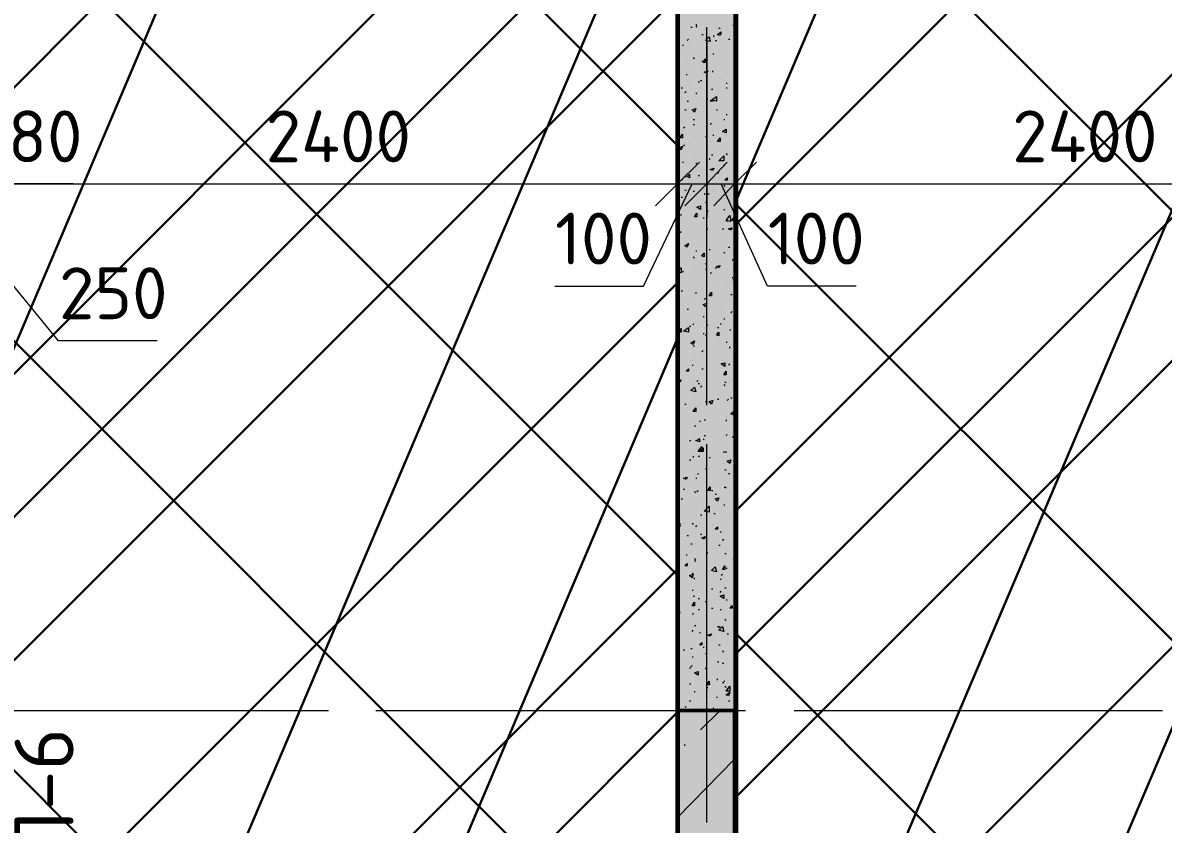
# Model space of a CAD drawing. Header units: millimetres. Extents: x -84737 to 172119, y -43083 to 59399.
# Drawn here: x 109623 to 113594, y 38248 to 41038 of the extents above; entities that cross this region are included whole.
import ezdxf

# ---------------------------------------------------------------- set-up
doc = ezdxf.new("R2010")
doc.units = ezdxf.units.MM
for name, color, linetype, lineweight in [('11) Плинтус ПЛ-2', 70, 'Continuous', 30), ('12) Наливной пол', 150, 'Continuous', 30), ('15) Штукатурка стен СТ-1.1', 161, 'Continuous', 60), ('16) Краска СТ-1.1 стена', 5, 'Continuous', 60), ('18) Краска ПТ-1 потолок', 31, 'Continuous', 30), ('20) Шпакл. баз. фин Стена', 40, 'Continuous', 60), ('22) Шпакл. баз. фин. Потолок', 102, 'Continuous', 30), ('8) Линолеум Л-1.1', 130, 'Continuous', 30)]:
    doc.layers.add(name, color=color, linetype=linetype, lineweight=lineweight)
doc.layers.add('PDF _Геометрия', color=7, linetype='Continuous')
doc.layers.add('PDF _Текст', color=7, linetype='Continuous')
doc.layers.add('PDF _Сплошная заливка', color=7, linetype='Continuous', true_color=0xffffff)
doc.styles.add('PDF ISOCPEUR', font='isocpeur.ttf')

msp = doc.modelspace()

# ---------------------------------------------------------------- hatches: boundary and pattern name
at = {"layer": '12) Наливной пол'}
h = msp.add_hatch(dxfattribs=at)
h.set_pattern_fill('ANSI31', color=256, scale=222)
h.paths.add_polyline_path([(114514.8, 42635.7), (112106.2, 42635.7), (112106.2, 33344.1), (114514.8, 33344.1)])
h.paths.add_polyline_path([(124026.4, 38444.9), (124026.4, 33348.3), (114586.7, 33348.3), (114586.7, 39884.2), (116707.5, 39884.2), (116707.5, 38444.9)])
h.paths.add_polyline_path([(129605.6, 33344.1), (124106.9, 33344.1), (124106.9, 43647.4), (129605.6, 43647.4)])
h.paths.add_polyline_path([(109494.4, 42635.7), (111903, 42635.7), (111903, 33344.1), (109494.4, 33344.1)])
h.paths.add_polyline_path([(99982.7, 38444.9), (99982.7, 33348.3), (109422.4, 33348.3), (109422.4, 39884.2), (107301.6, 39884.2), (107301.6, 38444.9)])
h.paths.add_polyline_path([(94403.5, 33344.1), (99902.3, 33344.1), (99902.3, 43647.4), (94403.5, 43647.4)])
at = {"layer": '18) Краска ПТ-1 потолок'}
h = msp.add_hatch(dxfattribs=at)
h.set_pattern_fill('ANSI32', color=256, scale=222, angle=22)
h.paths.add_polyline_path([(114514.8, 42635.7), (112106.2, 42635.7), (112106.2, 33344.1), (114514.8, 33344.1)])
h.paths.add_polyline_path([(124026.4, 38444.9), (124026.4, 33348.3), (114586.7, 33348.3), (114586.7, 39884.2), (116707.5, 39884.2), (116707.5, 38444.9)])
h.paths.add_polyline_path([(129605.6, 33344.1), (124106.9, 33344.1), (124106.9, 43647.4), (129605.6, 43647.4)])
h.paths.add_polyline_path([(109494.4, 42635.7), (111903, 42635.7), (111903, 33344.1), (109494.4, 33344.1)])
h.paths.add_polyline_path([(99982.7, 38444.9), (99982.7, 33348.3), (109422.4, 33348.3), (109422.4, 39884.2), (107301.6, 39884.2), (107301.6, 38444.9)])
h.paths.add_polyline_path([(94403.5, 33344.1), (99902.3, 33344.1), (99902.3, 43647.4), (94403.5, 43647.4)])
h = msp.add_hatch(dxfattribs=at)
h.set_pattern_fill('ANSI32', color=256, scale=222, angle=22)
h.paths.add_polyline_path([(114514.8, 42635.7), (112106.2, 42635.7), (112106.2, 33344.1), (114514.8, 33344.1)])
h.paths.add_polyline_path([(124026.4, 38444.9), (124026.4, 33348.3), (114586.7, 33348.3), (114586.7, 39884.2), (116707.5, 39884.2), (116707.5, 38444.9)])
h.paths.add_polyline_path([(129605.6, 33344.1), (124106.9, 33344.1), (124106.9, 43647.4), (129605.6, 43647.4)])
h.paths.add_polyline_path([(109494.4, 42635.7), (111903, 42635.7), (111903, 33344.1), (109494.4, 33344.1)])
h.paths.add_polyline_path([(99982.7, 38444.9), (99982.7, 33348.3), (109422.4, 33348.3), (109422.4, 39884.2), (107301.6, 39884.2), (107301.6, 38444.9)])
h.paths.add_polyline_path([(94403.5, 33344.1), (99902.3, 33344.1), (99902.3, 43647.4), (94403.5, 43647.4)])
at = {"layer": '22) Шпакл. баз. фин. Потолок'}
h = msp.add_hatch(dxfattribs=at)
h.set_pattern_fill('ANSI37', color=256, scale=333)
h.paths.add_polyline_path([(114514.8, 42635.7), (112106.2, 42635.7), (112106.2, 33344.1), (114514.8, 33344.1)])
h.paths.add_polyline_path([(124026.4, 38444.9), (124026.4, 33348.3), (114586.7, 33348.3), (114586.7, 39884.2), (116707.5, 39884.2), (116707.5, 38444.9)])
h.paths.add_polyline_path([(129605.6, 33344.1), (124106.9, 33344.1), (124106.9, 43647.4), (129605.6, 43647.4)])
h.paths.add_polyline_path([(109494.4, 42635.7), (111903, 42635.7), (111903, 33344.1), (109494.4, 33344.1)])
h.paths.add_polyline_path([(99982.7, 38444.9), (99982.7, 33348.3), (109422.4, 33348.3), (109422.4, 39884.2), (107301.6, 39884.2), (107301.6, 38444.9)])
h.paths.add_polyline_path([(94403.5, 33344.1), (99902.3, 33344.1), (99902.3, 43647.4), (94403.5, 43647.4)])
h = msp.add_hatch(dxfattribs=at)
h.set_pattern_fill('ANSI37', color=256, scale=333)
h.paths.add_polyline_path([(114514.8, 42635.7), (112106.2, 42635.7), (112106.2, 33344.1), (114514.8, 33344.1)])
h.paths.add_polyline_path([(124026.4, 38444.9), (124026.4, 33348.3), (114586.7, 33348.3), (114586.7, 39884.2), (116707.5, 39884.2), (116707.5, 38444.9)])
h.paths.add_polyline_path([(129605.6, 33344.1), (124106.9, 33344.1), (124106.9, 43647.4), (129605.6, 43647.4)])
h.paths.add_polyline_path([(109494.4, 42635.7), (111903, 42635.7), (111903, 33344.1), (109494.4, 33344.1)])
h.paths.add_polyline_path([(99982.7, 38444.9), (99982.7, 33348.3), (109422.4, 33348.3), (109422.4, 39884.2), (107301.6, 39884.2), (107301.6, 38444.9)])
h.paths.add_polyline_path([(94403.5, 33344.1), (99902.3, 33344.1), (99902.3, 43647.4), (94403.5, 43647.4)])
at = {"layer": '8) Линолеум Л-1.1'}
h = msp.add_hatch(dxfattribs=at)
h.set_pattern_fill('ANSI31', color=256, scale=222)
h.paths.add_polyline_path([(114514.8, 42635.7), (112106.2, 42635.7), (112106.2, 33344.1), (114514.8, 33344.1)])
h.paths.add_polyline_path([(124026.4, 38444.9), (124026.4, 33348.3), (114586.7, 33348.3), (114586.7, 39884.2), (116707.5, 39884.2), (116707.5, 38444.9)])
h.paths.add_polyline_path([(129605.6, 33344.1), (124106.9, 33344.1), (124106.9, 43647.4), (129605.6, 43647.4)])
h.paths.add_polyline_path([(109494.4, 42635.7), (111903, 42635.7), (111903, 33344.1), (109494.4, 33344.1)])
h.paths.add_polyline_path([(99982.7, 38444.9), (99982.7, 33348.3), (109422.4, 33348.3), (109422.4, 39884.2), (107301.6, 39884.2), (107301.6, 38444.9)])
h.paths.add_polyline_path([(94403.5, 33344.1), (99902.3, 33344.1), (99902.3, 43647.4), (94403.5, 43647.4)])

# ---------------------------------------------------------------- linework, layer by layer
at = {"layer": '11) Плинтус ПЛ-2'}
for points in [[(109494.4, 38694.7), (109494.4, 42635.7), (111903, 42635.7), (111903, 33344.1), (109494.4, 33344.1), (109494.4, 37247)], [(114514.8, 42635.7), (112106.2, 42635.7), (112106.2, 33344.1), (114514.8, 33344.1), (114514.8, 37247)]]:
    msp.add_lwpolyline(points, dxfattribs=at)
at = {"layer": '15) Штукатурка стен СТ-1.1'}
for points in [[(111903, 42635.7), (111903, 33344.1), (109494.4, 33344.1), (109494.4, 37247)], [(112106.2, 42635.7), (112106.2, 33344.1), (114514.8, 33344.1), (114514.8, 37247)]]:
    msp.add_lwpolyline(points, dxfattribs=at)
at = {"layer": '16) Краска СТ-1.1 стена'}
for points in [[(111903, 42635.7), (111903, 33344.1), (109494.4, 33344.1), (109494.4, 37247)], [(112106.2, 42635.7), (112106.2, 33344.1), (114514.8, 33344.1), (114514.8, 37247)]]:
    msp.add_lwpolyline(points, dxfattribs=at)
at = {"layer": '20) Шпакл. баз. фин Стена'}
for points in [[(111903, 42635.7), (111903, 33344.1), (109494.4, 33344.1), (109494.4, 37247)], [(112106.2, 42635.7), (112106.2, 33344.1), (114514.8, 33344.1), (114514.8, 37247)]]:
    msp.add_lwpolyline(points, dxfattribs=at)
at = {"layer": '8) Линолеум Л-1.1'}
for points in [[(109494.4, 42635.7), (111903, 42635.7), (111903, 33344.1), (109494.4, 33344.1)], [(114514.8, 42635.7), (112106.2, 42635.7), (112106.2, 33344.1), (114514.8, 33344.1)]]:
    msp.add_lwpolyline(points, close=True, dxfattribs=at)
at = {"layer": 'PDF _Геометрия', "lineweight": 30}
for points in [[(110726.2, 33344.1), (111903, 33344.1), (111903, 42644.1), (110154.7, 42644.1)], [(112101.9, 33344.1), (114091.5, 33344.1), (112101.9, 33344.1), (112101.9, 42644.1), (114091.5, 42644.1)]]:
    msp.add_lwpolyline(points, dxfattribs=at)
msp.add_lwpolyline([(111903, 41945.7), (111903, 38643.9), (112101.9, 38643.9), (112101.9, 41945.7)], close=True, dxfattribs=at)
at = {"layer": 'PDF _Геометрия', "lineweight": 9}
for points in [[(111949.5, 41022.9), (111953.8, 41022.9)], [(111966.5, 41031.3), (111970.7, 41031.3)], [(111966.5, 41027.1), (111970.7, 41022.9)], [(112004.6, 40023.9), (112004.6, 41022.9)], [(112046.9, 41018.6), (112051.1, 41018.6)], [(112101.9, 41027.1), (112097.7, 41027.1), (112101.9, 41035.6)], [(111936.8, 40976.3), (111941.1, 40980.5)], [(111987.6, 40997.5), (111991.9, 40997.5)], [(112030, 40989), (112030, 40993.2)], [(112080.8, 40980.5), (112085, 40980.5)], [(112089.2, 40993.2), (112089.2, 40993.2)], [(109134.6, 40476.8), (109092.2, 40476.8), (109172.7, 40476.8), (109422.4, 40476.8), (109502.8, 40476.8), (111903, 40476.8), (112004.6, 40476.8), (112101.9, 40476.8), (114502.1, 40476.8), (114582.5, 40476.8), (114832.2, 40476.8), (114832.2, 40976.3)], [(111903, 40976.3), (111903, 40476.8), (111903, 40358.3)], [(111919.9, 40959.4), (111924.1, 40959.4)], [(112004.6, 40976.3), (112004.6, 40476.8), (112004.6, 40358.3)], [(112004.6, 40904.3), (112004.6, 40959.4)], [(112034.2, 40976.3), (112038.4, 40976.3)], [(112101.9, 40976.3), (112101.9, 40476.8), (112101.9, 40358.3)], [(111915.7, 40929.7), (111915.7, 40929.7)], [(111936.8, 40917), (111936.8, 40917)], [(111958, 40917), (111962.2, 40912.8)], [(111987.6, 40904.3), (111991.9, 40904.3)], [(112013, 40925.5), (112013, 40925.5)], [(112025.7, 40929.7), (112030, 40929.7)], [(112034.2, 40908.6), (112034.2, 40908.6)], [(112068.1, 40934), (112068.1, 40934)], [(112101.9, 40917), (112101.9, 40917)], [(111932.6, 40857.8), (111936.8, 40857.8)], [(112004.6, 40874.7), (112004.6, 40874.7)], [(112025.7, 40866.2), (112025.7, 40870.5)], [(111941.1, 40832.4), (111941.1, 40832.4)], [(111974.9, 40832.4), (111979.2, 40832.4)], [(111983.4, 40836.6), (111987.6, 40836.6)], [(112055.4, 40845.1), (112055.4, 40845.1)], [(112072.3, 40828.1), (112076.5, 40828.1)], [(111915.7, 40811.2), (111919.9, 40811.2)], [(111928.4, 40794.3), (111932.6, 40798.5)], [(111966.5, 40794.3), (111970.7, 40790)], [(112017.3, 40807), (112017.3, 40807)], [(112021.5, 40807), (112025.7, 40807)], [(112072.3, 40811.2), (112076.5, 40811.2)], [(111936.8, 40764.6), (111941.1, 40764.6)], [(111941.1, 40739.2), (111941.1, 40739.2)], [(112004.6, 40773.1), (112008.8, 40773.1)], [(112021.5, 40747.7), (112021.5, 40747.7)], [(111928.4, 40735), (111932.6, 40735)], [(111958, 40701.2), (111962.2, 40701.2)], [(112004.6, 39706.4), (112004.6, 40705.4)], [(112038.4, 40735), (112042.7, 40735)], [(112063.8, 40701.2), (112068.1, 40701.2)], [(112072.3, 40718.1), (112076.5, 40718.1)], [(111924.1, 40671.5), (111928.4, 40675.8)], [(111958, 40684.2), (111962.2, 40684.2)], [(112017.3, 40684.2), (112021.5, 40688.5)], [(111903, 40646.1), (111907.2, 40646.1)], [(111911.4, 40629.2), (111911.4, 40629.2)], [(111945.3, 40620.7), (111945.3, 40620.7)], [(112000.3, 40641.9), (112004.6, 40641.9), (112004.6, 40646.1)], [(112017.3, 40625), (112017.3, 40625)], [(112025.7, 40646.1), (112030, 40646.1)], [(112072.3, 40650.4), (112072.3, 40650.4)], [(112101.9, 40637.7), (112101.9, 40637.7)], [(111924.1, 40612.3), (111928.4, 40612.3)], [(112042.7, 40616.5), (112042.7, 40616.5)], [(112072.3, 40582.6), (112076.5, 40578.4)], [(112093.5, 40586.9), (112093.5, 40586.9)], [(111919.9, 40553), (111924.1, 40553)], [(111966.5, 40561.5), (111966.5, 40561.5)], [(111966.5, 40548.8), (111970.7, 40548.8)], [(111979.2, 40574.2), (111979.2, 40574.2)], [(112013, 40561.5), (112017.3, 40565.7)], [(112021.5, 40578.4), (112025.7, 40578.4)], [(112063.8, 40544.5), (112068.1, 40544.5)], [(111928.4, 40502.2), (111932.6, 40502.2)], [(111974.9, 40506.4), (111979.2, 40506.4)], [(112013, 40502.2), (112013, 40502.2)], [(112042.7, 40514.9), (112046.9, 40514.9)], [(110091.2, 39930.7), (109748.3, 39930.7), (109299.6, 40476.8)], [(109799.1, 40476.8), (109570.6, 40476.8), (109464.7, 40476.8)], [(111475.4, 40121.2), (111784.4, 40121.2), (111953.8, 40476.8)], [(111919.9, 40489.5), (111919.9, 40493.7)], [(112525.2, 40121.2), (112216.2, 40121.2), (112055.4, 40476.8)], [(112063.8, 40472.6), (112068.1, 40468.3)], [(111915.7, 40430.2), (111919.9, 40430.2)], [(111928.4, 40455.6), (111932.6, 40455.6)], [(111928.4, 40434.5), (111928.4, 40434.5)], [(111958, 40451.4), (111962.2, 40451.4)], [(111970.7, 40430.2), (111970.7, 40430.2)], [(111996.1, 40442.9), (112000.3, 40442.9)], [(112008.8, 40442.9), (112013, 40442.9)], [(112030, 40451.4), (112030, 40451.4)], [(112068.1, 40426), (112068.1, 40426)], [(112000.3, 40413.3), (112004.6, 40409.1)], [(112008.8, 40379.4), (112008.8, 40383.7)], [(112063.8, 40387.9), (112068.1, 40387.9)], [(112101.9, 40392.1), (112101.9, 40396.4)], [(111915.7, 40366.7), (111915.7, 40371)], [(111949.5, 40371), (111949.5, 40371)], [(111991.9, 40358.3), (111996.1, 40358.3)], [(112072.3, 40349.8), (112076.5, 40345.6)], [(112089.2, 40354), (112093.5, 40354)], [(112101.9, 40349.8), (112093.5, 40349.8), (112101.9, 40362.5), (112101.9, 40354)], [(111911.4, 40307.5), (111915.7, 40311.7)], [(111966.5, 40328.6), (111966.5, 40328.6)], [(112004.6, 40320.2), (112008.8, 40320.2)], [(112017.3, 40315.9), (112017.3, 40315.9)], [(112059.6, 40320.2), (112063.8, 40320.2)], [(112101.9, 40332.9), (112101.9, 40337.1)], [(111958, 40265.1), (111958, 40265.1)], [(112097.7, 40273.6), (112101.9, 40273.6)], [(111911.4, 40248.2), (111911.4, 40248.2)], [(111958, 40222.8), (111962.2, 40218.6)], [(111966.5, 40244), (111970.7, 40244)], [(111996.1, 40239.7), (111996.1, 40239.7)], [(112004.6, 40256.7), (112004.6, 40260.9)], [(112013, 40248.2), (112017.3, 40248.2)], [(112055.4, 40260.9), (112055.4, 40260.9)], [(112063.8, 40239.7), (112068.1, 40235.5)], [(112080.8, 40256.7), (112085, 40256.7)], [(112093.5, 40235.5), (112093.5, 40235.5)], [(111903, 40176.3), (111915.7, 40184.7), (111915.7, 40167.8), (111903, 40172)], [(111907.2, 40184.7), (111911.4, 40189)], [(112000.3, 40197.4), (112004.6, 40201.7)], [(112034.2, 40184.7), (112038.4, 40184.7)], [(112093.5, 40210.1), (112097.7, 40214.4)], [(111966.5, 40176.3), (111966.5, 40176.3)], [(112000.3, 40180.5), (112004.6, 40180.5)], [(112017.3, 40167.8), (112021.5, 40167.8)], [(112093.5, 40150.9), (112097.7, 40150.9)], [(112101.9, 40142.4), (112097.7, 40142.4), (112101.9, 40150.9)], [(111907.2, 40125.5), (111907.2, 40125.5)], [(111915.7, 40104.3), (111919.9, 40104.3)], [(111987.6, 40112.8), (111987.6, 40112.8)], [(112000.3, 40138.2), (112000.3, 40138.2)], [(112072.3, 40117), (112072.3, 40117)], [(112101.9, 40129.7), (112101.9, 40129.7)], [(111903, 40066.2), (111907.2, 40066.2)], [(111966.5, 40100.1), (111966.5, 40095.8)], [(111983.4, 40074.7), (111983.4, 40074.7)], [(111996.1, 40074.7), (112000.3, 40078.9)], [(112080.8, 40070.4), (112080.8, 40070.4)], [(112089.2, 40091.6), (112093.5, 40091.6)], [(111924.1, 40053.5), (111924.1, 40053.5)], [(111936.8, 40040.8), (111941.1, 40040.8)], [(112021.5, 40049.3), (112021.5, 40049.3)], [(112055.4, 40057.7), (112055.4, 40057.7)], [(112089.2, 40028.1), (112093.5, 40032.3)], [(112097.7, 40062), (112101.9, 40062)], [(111903, 40006.9), (111903, 40006.9)], [(111958, 39990), (111958, 39985.8)], [(111991.9, 40015.4), (111996.1, 40015.4)], [(112004.6, 39985.8), (112008.8, 39985.8)], [(112051.1, 39990), (112055.4, 39990)], [(112063.8, 40006.9), (112068.1, 40006.9)], [(111945.3, 39981.5), (111949.5, 39981.5)], [(111991.9, 39956.1), (111996.1, 39956.1)], [(112000.3, 39951.9), (112004.6, 39947.7)], [(112042.7, 39977.3), (112046.9, 39977.3)], [(112085, 39968.8), (112089.2, 39968.8)], [(112101.9, 39981.5), (112101.9, 39981.5)], [(112101.9, 39981.5), (112101.9, 39981.5)], [(111958, 39913.8), (111962.2, 39913.8)], [(112004.6, 39918), (112004.6, 39918)], [(112072.3, 39926.5), (112076.5, 39926.5)], [(112085, 39905.3), (112085, 39909.6)], [(111911.4, 39888.4), (111911.4, 39888.4)], [(111966.5, 39867.2), (111966.5, 39867.2)], [(111987.6, 39892.6), (111991.9, 39896.9)], [(112008.8, 39884.2), (112008.8, 39884.2)], [(112072.3, 39884.2), (112072.3, 39884.2)], [(111907.2, 39841.8), (111911.4, 39841.8)], [(111949.5, 39863), (111949.5, 39863)], [(111953.8, 39846.1), (111958, 39846.1)], [(111987.6, 39833.4), (111991.9, 39833.4)], [(112025.7, 39854.5), (112025.7, 39854.5)], [(112046.9, 39858.8), (112046.9, 39858.8)], [(112080.8, 39846.1), (112085, 39850.3)], [(111970.7, 39791), (111974.9, 39791)], [(112004.6, 39769.9), (112004.6, 39820.7)], [(112068.1, 39786.8), (112072.3, 39786.8)], [(112080.8, 39786.8), (112080.8, 39786.8)], [(112093.5, 39799.5), (112093.5, 39799.5)], [(111907.2, 39774.1), (111911.4, 39774.1)], [(111958, 39757.2), (111958, 39757.2)], [(111974.9, 39782.6), (111979.2, 39782.6)], [(111983.4, 39769.9), (111987.6, 39774.1)], [(112063.8, 39778.3), (112068.1, 39774.1)], [(111928.4, 39710.6), (111932.6, 39710.6)], [(111983.4, 39710.6), (111983.4, 39710.6)], [(112000.3, 39719.1), (112004.6, 39714.8)], [(112042.7, 39727.5), (112046.9, 39727.5)], [(112076.5, 39723.3), (112080.8, 39727.5)], [(112089.2, 39731.8), (112093.5, 39731.8)], [(111936.8, 39697.9), (111936.8, 39697.9)], [(111974.9, 39672.5), (111974.9, 39672.5)], [(112034.2, 39693.7), (112034.2, 39693.7)], [(112072.3, 39668.3), (112072.3, 39668.3)], [(111962.2, 39634.4), (111966.5, 39634.4)], [(111979.2, 39651.4), (111983.4, 39651.4)], [(111996.1, 39655.6), (112000.3, 39655.6)], [(112042.7, 39659.8), (112042.7, 39659.8)], [(112072.3, 39655.6), (112072.3, 39651.4)], [(112076.5, 39664.1), (112076.5, 39664.1)], [(111979.2, 39587.9), (111979.2, 39592.1)], [(111991.9, 39587.9), (111996.1, 39587.9)], [(111996.1, 39600.6), (112000.3, 39600.6)], [(112063.8, 39596.3), (112063.8, 39596.3)], [(112072.3, 39600.6), (112076.5, 39604.8)], [(112093.5, 39596.3), (112097.7, 39596.3)], [(111945.3, 39583.6), (111949.5, 39583.6)], [(112004.6, 38567.7), (112004.6, 39570.9)], [(111945.3, 39515.9), (111949.5, 39515.9)], [(111958, 39528.6), (111958, 39524.4)], [(111974.9, 39528.6), (111979.2, 39528.6)], [(112013, 39524.4), (112017.3, 39524.4)], [(112063.8, 39545.5), (112063.8, 39541.3)], [(112072.3, 39541.3), (112072.3, 39545.5)], [(111903, 39486.3), (111903, 39486.3)], [(111962.2, 39507.4), (111962.2, 39507.4)], [(111974.9, 39465.1), (111974.9, 39469.3)], [(112000.3, 39486.3), (112004.6, 39486.3)], [(112000.3, 39482), (112000.3, 39482)], [(112004.6, 39452.4), (112004.6, 39507.4)], [(112059.6, 39503.2), (112059.6, 39503.2)], [(112068.1, 39482), (112072.3, 39482)], [(112080.8, 39469.3), (112085, 39469.3)], [(112097.7, 39477.8), (112101.9, 39477.8)], [(111966.5, 39452.4), (111970.7, 39452.4)], [(111924.1, 39414.3), (111928.4, 39414.3)], [(111962.2, 39405.8), (111966.5, 39401.6)], [(111970.7, 39405.8), (111974.9, 39410.1)], [(112021.5, 39410.1), (112025.7, 39410.1)], [(112034.2, 39397.4), (112038.4, 39397.4)], [(112068.1, 39418.5), (112068.1, 39422.8), (112072.3, 39418.5)], [(112080.8, 39401.6), (112080.8, 39401.6)], [(111915.7, 39380.4), (111919.9, 39380.4)], [(112063.8, 39359.3), (112068.1, 39359.3)], [(111970.7, 39346.6), (111970.7, 39346.6)], [(111983.4, 39325.4), (111987.6, 39325.4)], [(111987.6, 39316.9), (111987.6, 39316.9)], [(112030, 39329.6), (112034.2, 39329.6)], [(112063.8, 39312.7), (112063.8, 39312.7)], [(112085, 39312.7), (112085, 39312.7)], [(112101.9, 39338.1), (112101.9, 39338.1)], [(111903, 39287.3), (111911.4, 39295.8), (111911.4, 39283.1), (111903, 39283.1)], [(111928.4, 39295.8), (111928.4, 39295.8)], [(111953.8, 39295.8), (111958, 39291.5)], [(111966.5, 39283.1), (111970.7, 39287.3)], [(112025.7, 39291.5), (112025.7, 39291.5)], [(112063.8, 39300), (112063.8, 39300)], [(111936.8, 39253.4), (111941.1, 39253.4)], [(111983.4, 39257.7), (111987.6, 39257.7)], [(112000.3, 39253.4), (112000.3, 39253.4)], [(112004.6, 38254.4), (112004.6, 39253.4)], [(112051.1, 39266.1), (112055.4, 39266.1)], [(112059.6, 39236.5), (112063.8, 39240.7)], [(111949.5, 39223.8), (111953.8, 39223.8)], [(111966.5, 39223.8), (111966.5, 39223.8)], [(112004.6, 39194.2), (112008.8, 39194.2)], [(112046.9, 39219.6), (112051.1, 39219.6)], [(112068.1, 39190), (112072.3, 39190)], [(111932.6, 39185.7), (111936.8, 39185.7)], [(111962.2, 39173), (111966.5, 39168.8)], [(111962.2, 39164.6), (111966.5, 39164.6)], [(112059.6, 39177.3), (112059.6, 39177.3)], [(112101.9, 39168.8), (112097.7, 39173), (112101.9, 39173)], [(111915.7, 39130.7), (111915.7, 39130.7)], [(111953.8, 39122.2), (111958, 39122.2)], [(112013, 39126.5), (112013, 39126.5)], [(112055.4, 39113.8), (112059.6, 39118)], [(112072.3, 39139.2), (112076.5, 39139.2)], [(111953.8, 39105.3), (111953.8, 39105.3)], [(111962.2, 39101.1), (111962.2, 39105.3)], [(112051.1, 39101.1), (112055.4, 39101.1)], [(112063.8, 39079.9), (112063.8, 39079.9)], [(112068.1, 39071.4), (112072.3, 39071.4)], [(111907.2, 39050.3), (111911.4, 39050.3)], [(111953.8, 39063), (111958, 39063)], [(111958, 39041.8), (111962.2, 39041.8)], [(111974.9, 39033.3), (111979.2, 39033.3)], [(112021.5, 39067.2), (112025.7, 39067.2)], [(112051.1, 39054.5), (112055.4, 39058.7)], [(111974.9, 38995.2), (111979.2, 38995.2)], [(112000.3, 39024.9), (112000.3, 39020.6)], [(112021.5, 38999.5), (112025.7, 38999.5)], [(112051.1, 38995.2), (112055.4, 38995.2)], [(112072.3, 39029.1), (112076.5, 39029.1)], [(112089.2, 39007.9), (112093.5, 39007.9)], [(111903, 38982.5), (111911.4, 38986.8), (111907.2, 38974.1), (111903, 38978.3)], [(111958, 38978.3), (111958, 38982.5)], [(112068.1, 38961.4), (112072.3, 38957.1)], [(111928.4, 38923.3), (111928.4, 38923.3)], [(111941.1, 38940.2), (111941.1, 38940.2)], [(111953.8, 38919), (111958, 38923.3)], [(111962.2, 38940.2), (111966.5, 38940.2)], [(111974.9, 38927.5), (111974.9, 38927.5)], [(111979.2, 38914.8), (111983.4, 38914.8)], [(112038.4, 38936), (112038.4, 38936)], [(112042.7, 38936), (112046.9, 38936)], [(112046.9, 38931.7), (112051.1, 38936)], [(112046.9, 38872.5), (112051.1, 38872.5)], [(112076.5, 38910.6), (112080.8, 38910.6)], [(111903, 38847.1), (111907.2, 38847.1)], [(111924.1, 38855.5), (111928.4, 38855.5)], [(111949.5, 38859.8), (111953.8, 38859.8)], [(111991.9, 38864), (111996.1, 38864)], [(112000.3, 38842.8), (112004.6, 38842.8)], [(112059.6, 38851.3), (112063.8, 38847.1)], [(112097.7, 38838.6), (112101.9, 38838.6)], [(111949.5, 38796.3), (111953.8, 38800.5)], [(111953.8, 38830.1), (111958, 38830.1)], [(112042.7, 38813.2), (112046.9, 38813.2)], [(112059.6, 38809), (112063.8, 38809)], [(111945.3, 38792), (111949.5, 38792)], [(112000.3, 38792), (112000.3, 38787.8)], [(112042.7, 38749.7), (112042.7, 38753.9)], [(111907.2, 38728.5), (111911.4, 38728.5)], [(111945.3, 38737), (111949.5, 38737)], [(111966.5, 38749.7), (111966.5, 38749.7)], [(112004.6, 38724.3), (112008.8, 38724.3)], [(112013, 38737), (112017.3, 38737)], [(112059.6, 38741.2), (112063.8, 38741.2)], [(112063.8, 38745.5), (112068.1, 38745.5)], [(112068.1, 38728.5), (112072.3, 38724.3)], [(112101.9, 38720.1), (112101.9, 38720.1)], [(111945.3, 38677.8), (111949.5, 38677.8)], [(111962.2, 38711.6), (111962.2, 38707.4)], [(112038.4, 38690.5), (112042.7, 38690.5)], [(112080.8, 38677.8), (112085, 38677.8)], [(109401.2, 38643.9), (110400.2, 38643.9)], [(109689.1, 38643.9), (110688.1, 38643.9)], [(110603.4, 38643.9), (110654.2, 38643.9)], [(110853.2, 38643.9), (111856.4, 38643.9)], [(110887, 38643.9), (110942.1, 38643.9)], [(111141, 38643.9), (112140, 38643.9)], [(111928.4, 38656.6), (111932.6, 38656.6)], [(111928.4, 38643.9), (111932.6, 38648.1), (111932.6, 38643.9)], [(111966.5, 38665.1), (111966.5, 38665.1)], [(111983.4, 38576.2), (112051.1, 38643.9)], [(112013, 38669.3), (112013, 38669.3)], [(112025.7, 38652.4), (112030, 38652.4)], [(112055.4, 38643.9), (112106.2, 38643.9)], [(112309.3, 38643.9), (113308.3, 38643.9)], [(112339, 38643.9), (112394, 38643.9)], [(112593, 38643.9), (113592, 38643.9)], [(113507.3, 38643.9), (113562.3, 38643.9)], [(111928.4, 38521.1), (111928.4, 38525.4)], [(111903, 38271.4), (112101.9, 38474.6)], [(112004.6, 38317.9), (112004.6, 38368.7)]]:
    msp.add_lwpolyline(points, dxfattribs=at)
for points in [[(112017.3, 40972.1), (112000.3, 40976.3), (112013, 40989)], [(112055.4, 41005.9), (112051.1, 40993.2), (112042.7, 40997.5)], [(112000.3, 40912.8), (112000.3, 40900.1), (111991.9, 40900.1)], [(112008.8, 40870.5), (112004.6, 40862), (111996.1, 40866.2)], [(112038.4, 40764.6), (112021.5, 40768.9), (112038.4, 40781.6)], [(111966.5, 40739.2), (111962.2, 40726.5), (111953.8, 40735)], [(112025.7, 40773.1), (112025.7, 40764.6), (112017.3, 40764.6)], [(112072.3, 40667.3), (112072.3, 40654.6), (112059.6, 40658.8)], [(111919.9, 40650.4), (111919.9, 40637.7), (111911.4, 40637.7)], [(112051.1, 40637.7), (112051.1, 40625), (112042.7, 40625)], [(111919.9, 40608), (111915.7, 40595.3), (111907.2, 40599.6)], [(112063.8, 40557.2), (112046.9, 40557.2), (112063.8, 40574.2)], [(111945.3, 40510.7), (111945.3, 40498), (111936.8, 40502.2)], [(112030, 40531.8), (112025.7, 40523.4), (112017.3, 40527.6)], [(112076.5, 40498), (112076.5, 40489.5), (112068.1, 40489.5)], [(111983.4, 40400.6), (111983.4, 40387.9), (111970.7, 40396.4)], [(111970.7, 40375.2), (111970.7, 40362.5), (111962.2, 40362.5)], [(112089.2, 40345.6), (112072.3, 40349.8), (112085, 40366.7)], [(112093.5, 40324.4), (112089.2, 40315.9), (112080.8, 40320.2)], [(111941.1, 40269.4), (111936.8, 40256.7), (111928.4, 40260.9)], [(111996.1, 40235.5), (111996.1, 40222.8), (111987.6, 40227)], [(112051.1, 40193.2), (112046.9, 40184.7), (112038.4, 40189)], [(111924.1, 40172), (111919.9, 40172)], [(112021.5, 40100.1), (112021.5, 40087.4), (112013, 40087.4)], [(112004.6, 40062), (112000.3, 40049.3), (111991.9, 40057.7)], [(111915.7, 39973.1), (111915.7, 39960.4), (111907.2, 39960.4)], [(111941.1, 39960.4), (111924.1, 39964.6), (111941.1, 39977.3)], [(112046.9, 39960.4), (112046.9, 39947.7), (112038.4, 39951.9)], [(111962.2, 39930.7), (111958, 39918), (111949.5, 39922.3)], [(111941.1, 39833.4), (111941.1, 39824.9), (111932.6, 39824.9)], [(112068.1, 39854.5), (112068.1, 39841.8), (112055.4, 39850.3)], [(111915.7, 39795.3), (111911.4, 39786.8), (111903, 39791)], [(112072.3, 39824.9), (112072.3, 39812.2), (112063.8, 39812.2)], [(111966.5, 39752.9), (111949.5, 39757.2), (111962.2, 39769.9)], [(112025.7, 39723.3), (112021.5, 39710.6), (112013, 39719.1)], [(111966.5, 39697.9), (111966.5, 39685.2), (111958, 39685.2)], [(112097.7, 39685.2), (112097.7, 39672.5), (112089.2, 39676.8)], [(111979.2, 39587.9), (111979.2, 39579.4), (111966.5, 39583.6)], [(111991.9, 39545.5), (111974.9, 39545.5), (111987.6, 39562.5)], [(111991.9, 39558.2), (111991.9, 39549.8), (111983.4, 39549.8)], [(112089.2, 39515.9), (112085, 39503.2), (112076.5, 39511.7)], [(111936.8, 39456.6), (111932.6, 39448.2), (111924.1, 39452.4)], [(112017.3, 39422.8), (112017.3, 39410.1), (112008.8, 39410.1)], [(112013, 39333.9), (111996.1, 39338.1), (112013, 39355)], [(112046.9, 39384.7), (112042.7, 39372), (112034.2, 39380.4)], [(112042.7, 39283.1), (112042.7, 39274.6), (112034.2, 39274.6)], [(112000.3, 39249.2), (111996.1, 39240.7), (111987.6, 39245)], [(111936.8, 39156.1), (111936.8, 39147.6), (111928.4, 39147.6)], [(111958, 39118), (111953.8, 39105.3), (111945.3, 39113.8)], [(112038.4, 39126.5), (112021.5, 39130.7), (112034.2, 39143.4)], [(112068.1, 39147.6), (112068.1, 39134.9), (112059.6, 39134.9)], [(112063.8, 39046), (112063.8, 39033.3), (112051.1, 39041.8)], [(111962.2, 39020.6), (111962.2, 39007.9), (111953.8, 39007.9)], [(112093.5, 39007.9), (112093.5, 38999.5), (112085, 38999.5)], [(112063.8, 38919), (112046.9, 38923.3), (112059.6, 38936)], [(111987.6, 38880.9), (111987.6, 38872.5), (111979.2, 38872.5)], [(112021.5, 38910.6), (112017.3, 38902.1), (112008.8, 38906.3)], [(111974.9, 38779.3), (111974.9, 38766.6), (111962.2, 38775.1)], [(112013, 38745.5), (112013, 38732.8), (112004.6, 38732.8)], [(112085, 38711.6), (112072.3, 38711.6), (112085, 38728.5)], [(112085, 38707.4), (112080.8, 38694.7), (112072.3, 38698.9)]]:
    msp.add_lwpolyline(points, close=True, dxfattribs=at)
at = {"layer": 'PDF _Геометрия', "lineweight": 20}
for points in [[(111979.2, 40553), (111903, 40476.8), (111826.8, 40400.6)], [(112076.5, 40553), (112004.6, 40476.8), (111928.4, 40400.6)], [(112178.1, 40553), (112101.9, 40476.8), (112030, 40400.6)]]:
    msp.add_lwpolyline(points, dxfattribs=at)
at = {"layer": 'PDF _Геометрия', "lineweight": 50}
msp.add_lwpolyline([(112101.9, 37746.5), (112101.9, 38643.9), (111903, 38643.9), (111903, 37746.5)], close=True, dxfattribs=at)
at = {"layer": 'PDF _Сплошная заливка', "lineweight": 5, "transparency": 33554559}
for points in [[(111903, 41945.7), (111903, 38643.9), (112101.9, 41945.7), (112101.9, 38643.9)], [(111903, 38643.9), (111903, 37746.5), (112101.9, 38643.9), (112101.9, 37746.5)]]:
    msp.add_solid(points, dxfattribs=at)

# ---------------------------------------------------------------- texts
at = {"layer": 'PDF _Текст', "char_height": 180.46, "attachment_point": 4, "style": 'PDF ISOCPEUR'}
for s, insert in [('80', (109571.5, 40642.4)), ('2400', (110469, 40642.4)), ('2400', (113068.2, 40642.4)), ('100', (111476.5, 40286.8)), ('100', (112217.3, 40286.8)), ('250', (109749.3, 40096.3))]:
    msp.add_mtext(s, dxfattribs=dict(at, insert=insert))
at = {"layer": 'PDF _Текст', "insert": (109697.7, 38113.9), "char_height": 205.12, "attachment_point": 4, "rotation": 90, "style": 'PDF ISOCPEUR'}
msp.add_mtext('П-6', dxfattribs=at)

doc.saveas('drawing.dxf')
